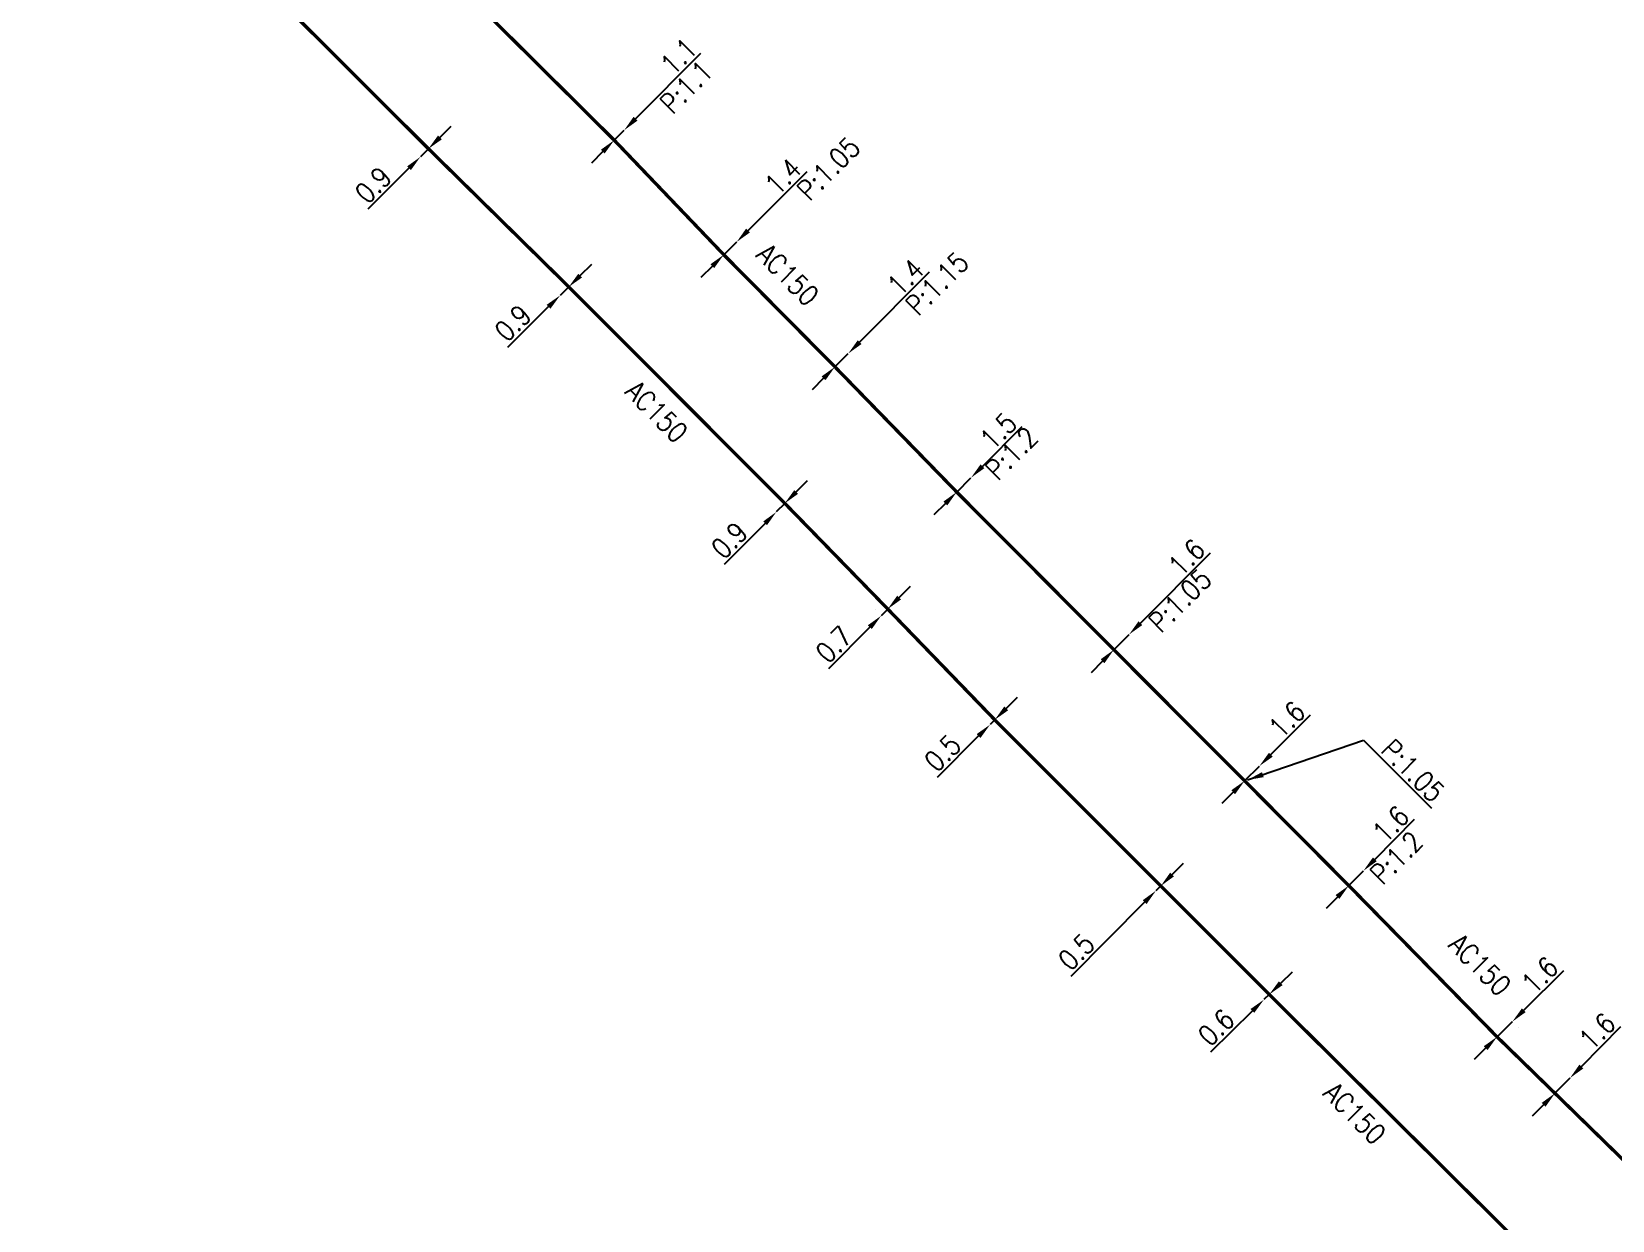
# Model space of a CAD drawing. Header units: millimetres. Extents: x 160996 to 162003, y 120996 to 122000.
# Drawn here: x 161517.5 to 161635.1, y 121117.6 to 121206 of the extents above; entities that cross this region are included whole.
import ezdxf

# ---------------------------------------------------------------- set-up
doc = ezdxf.new("R2010")
doc.units = ezdxf.units.MM
doc.header["$PDMODE"] = 34
doc.linetypes.add('L_25_AP', pattern=[2000, 1000, 1000])
doc.layers.get('Defpoints').update_dxf_attribs({"linetype": 'CONTINUOUS'})
doc.layers.add('L_150', color=1, linetype='CONTINUOUS')
doc.styles.get("Standard").update_dxf_attribs({"font": 'romans.shx', "width": 0.85})
doc.dimstyles.get("Standard").update_dxf_attribs({"dimtxt": 1.5, "dimasz": 1.2, "dimexe": 0.625, "dimexo": 0.625, "dimgap": 0.25, "dimtad": 1, "dimdec": 1, "dimzin": 0, "dimdsep": 46, "dimtxsty": 'Standard', "dimcen": -0.5, "dimadec": 0, "dimazin": 0, "dimtfac": 1, "dimtdec": 1, "dimtmove": 0, "dimatfit": 3, "dimfxl": 0, "dimtolj": 1, "dimtzin": 0, "dimarcsym": 0})

# ---------------------------------------------------------------- blocks, each defined once
blk = doc.blocks.new('*D1582')
at = {"layer": 'Defpoints', "color": 0, "linetype": 'Continuous', "transparency": 16777216}
for p in [(161631.97, 121128.22), (161631.97, 121128.22), (161630.85, 121127.08)]:
    blk.add_point(p, dxfattribs=at)
at = {"layer": 'L_150', "color": 0, "linetype": 'Continuous', "lineweight": -2, "transparency": 16777216}
for p, q in [((161632.82, 121129.07), (161635.76, 121132.05)), ((161630.4, 121127.52), (161630.4, 121127.52)), ((161630.85, 121127.08), (161631.97, 121128.22)), ((161630, 121126.23), (161629.16, 121125.38))]:
    blk.add_line(p, q, dxfattribs=at)
at = {"layer": 'L_150', "color": 0, "linetype": 'Continuous', "transparency": 16777216}
for points in [[(161632.67, 121129.22), (161632.96, 121128.93), (161631.97, 121128.22)], [(161629.86, 121126.37), (161630.15, 121126.09), (161630.85, 121127.08)]]:
    blk.add_solid(points, dxfattribs=at)
at = {"layer": 'L_150', "color": 0, "linetype": 'Continuous', "transparency": 16777216, "insert": (161634, 121131.69), "char_height": 1.5, "attachment_point": 5, "rotation": 45.3135}
blk.add_mtext('\\A1;1.6', dxfattribs=at)
blk = doc.blocks.new('*D1583')
at = {"layer": 'Defpoints', "color": 0, "linetype": 'Continuous', "transparency": 16777216}
for p in [(161627.68, 121132.41), (161627.68, 121132.41), (161626.54, 121131.28)]:
    blk.add_point(p, dxfattribs=at)
at = {"layer": 'L_150', "color": 0, "linetype": 'Continuous', "lineweight": -2, "transparency": 16777216}
for p, q in [((161628.53, 121133.26), (161631.5, 121136.21)), ((161626.54, 121131.28), (161627.68, 121132.41)), ((161628.12, 121131.97), (161628.12, 121131.97)), ((161625.69, 121130.43), (161624.84, 121129.59)), ((161626.98, 121130.84), (161626.98, 121130.84))]:
    blk.add_line(p, q, dxfattribs=at)
at = {"layer": 'L_150', "color": 0, "linetype": 'Continuous', "transparency": 16777216}
for points in [[(161628.39, 121133.4), (161628.67, 121133.12), (161627.68, 121132.41)], [(161625.55, 121130.58), (161625.83, 121130.29), (161626.54, 121131.28)]]:
    blk.add_solid(points, dxfattribs=at)
at = {"layer": 'L_150', "color": 0, "linetype": 'Continuous', "transparency": 16777216, "insert": (161629.73, 121135.87), "char_height": 1.5, "attachment_point": 5, "rotation": 44.8759}
blk.add_mtext('\\A1;1.6', dxfattribs=at)
blk = doc.blocks.new('*D1132')
at = {"layer": 'Defpoints', "color": 0, "linetype": 'Continuous', "transparency": 16777216}
for p in [(161616.6, 121143.63), (161616.6, 121143.63), (161615.51, 121142.53)]:
    blk.add_point(p, dxfattribs=at)
at = {"layer": 'L_150', "color": 0, "linetype": 'Continuous', "lineweight": -2, "transparency": 16777216}
for p, q in [((161617.45, 121144.48), (161620.4, 121147.46)), ((161615.51, 121142.53), (161616.6, 121143.63)), ((161614.67, 121141.68), (161613.82, 121140.83))]:
    blk.add_line(p, q, dxfattribs=at)
at = {"layer": 'L_150', "color": 0, "linetype": 'Continuous', "transparency": 16777216}
for points in [[(161617.31, 121144.63), (161617.59, 121144.34), (161616.6, 121143.63)], [(161614.52, 121141.82), (161614.81, 121141.54), (161615.51, 121142.53)]]:
    blk.add_solid(points, dxfattribs=at)
at = {"layer": 'L_150', "color": 0, "linetype": 'Continuous', "transparency": 16777216, "insert": (161618.64, 121147.1), "char_height": 1.5, "attachment_point": 5, "rotation": 45.1776}
blk.add_mtext('\\A1;1.6', dxfattribs=at)
blk = doc.blocks.new('*D1133')
at = {"layer": 'Defpoints', "color": 0, "linetype": 'Continuous', "transparency": 16777216}
for p in [(161608.86, 121151.42), (161608.86, 121151.42), (161607.76, 121150.32)]:
    blk.add_point(p, dxfattribs=at)
at = {"layer": 'L_150', "color": 0, "linetype": 'Continuous', "lineweight": -2, "transparency": 16777216}
for p, q in [((161609.71, 121152.27), (161612.67, 121155.23)), ((161607.76, 121150.32), (161608.86, 121151.42)), ((161606.91, 121149.47), (161606.06, 121148.63))]:
    blk.add_line(p, q, dxfattribs=at)
at = {"layer": 'L_150', "color": 0, "linetype": 'Continuous', "transparency": 16777216}
for points in [[(161609.57, 121152.41), (161609.85, 121152.12), (161608.86, 121151.42)], [(161606.77, 121149.62), (161607.05, 121149.33), (161607.76, 121150.32)]]:
    blk.add_solid(points, dxfattribs=at)
at = {"layer": 'L_150', "color": 0, "linetype": 'Continuous', "transparency": 16777216, "insert": (161610.91, 121154.88), "char_height": 1.5, "attachment_point": 5, "rotation": 44.969}
blk.add_mtext('\\A1;1.6', dxfattribs=at)
blk = doc.blocks.new('*D1134')
at = {"layer": 'Defpoints', "color": 0, "linetype": 'Continuous', "transparency": 16777216}
for p in [(161599.16, 121161.2), (161599.16, 121161.2), (161598.03, 121160.07)]:
    blk.add_point(p, dxfattribs=at)
at = {"layer": 'L_150', "color": 0, "linetype": 'Continuous', "lineweight": -2, "transparency": 16777216}
for p, q in [((161600.01, 121162.05), (161605.21, 121167.29)), ((161598.03, 121160.07), (161599.16, 121161.2)), ((161597.19, 121159.21), (161596.34, 121158.36))]:
    blk.add_line(p, q, dxfattribs=at)
at = {"layer": 'L_150', "color": 0, "linetype": 'Continuous', "transparency": 16777216}
for points in [[(161599.87, 121162.19), (161600.15, 121161.91), (161599.16, 121161.2)], [(161597.05, 121159.36), (161597.33, 121159.07), (161598.03, 121160.07)]]:
    blk.add_solid(points, dxfattribs=at)
at = {"layer": 'L_150', "color": 0, "linetype": 'Continuous', "transparency": 16777216, "insert": (161603.45, 121166.93), "char_height": 1.5, "attachment_point": 5, "rotation": 45.1887}
blk.add_mtext('\\A1;1.6', dxfattribs=at)
blk = doc.blocks.new('*D1135')
at = {"layer": 'Defpoints', "color": 0, "linetype": 'Continuous', "transparency": 16777216}
for p in [(161587.4, 121172.86), (161587.4, 121172.86), (161586.34, 121171.8)]:
    blk.add_point(p, dxfattribs=at)
at = {"layer": 'L_150', "color": 0, "linetype": 'Continuous', "lineweight": -2, "transparency": 16777216}
for p, q in [((161588.25, 121173.71), (161591.21, 121176.68)), ((161586.34, 121171.8), (161587.4, 121172.86)), ((161585.5, 121170.95), (161584.65, 121170.1))]:
    blk.add_line(p, q, dxfattribs=at)
at = {"layer": 'L_150', "color": 0, "linetype": 'Continuous', "transparency": 16777216}
for points in [[(161588.11, 121173.85), (161588.39, 121173.57), (161587.4, 121172.86)], [(161585.35, 121171.09), (161585.64, 121170.81), (161586.34, 121171.8)]]:
    blk.add_solid(points, dxfattribs=at)
at = {"layer": 'L_150', "color": 0, "linetype": 'Continuous', "transparency": 16777216, "insert": (161589.44, 121176.33), "char_height": 1.5, "attachment_point": 5, "rotation": 45.0921}
blk.add_mtext('\\A1;1.5', dxfattribs=at)
blk = doc.blocks.new('*D1136')
at = {"layer": 'Defpoints', "color": 0, "linetype": 'Continuous', "transparency": 16777216}
for p in [(161578.27, 121182.1), (161578.27, 121182.1), (161577.28, 121181.11)]:
    blk.add_point(p, dxfattribs=at)
at = {"layer": 'L_150', "color": 0, "linetype": 'Continuous', "lineweight": -2, "transparency": 16777216}
for p, q in [((161579.12, 121182.95), (161584.32, 121188.17)), ((161577.28, 121181.11), (161578.27, 121182.1)), ((161576.43, 121180.26), (161575.59, 121179.41))]:
    blk.add_line(p, q, dxfattribs=at)
at = {"layer": 'L_150', "color": 0, "linetype": 'Continuous', "transparency": 16777216}
for points in [[(161578.98, 121183.09), (161579.26, 121182.81), (161578.27, 121182.1)], [(161576.29, 121180.4), (161576.58, 121180.12), (161577.28, 121181.11)]]:
    blk.add_solid(points, dxfattribs=at)
at = {"layer": 'L_150', "color": 0, "linetype": 'Continuous', "transparency": 16777216, "insert": (161582.54, 121187.79), "char_height": 1.5, "attachment_point": 5, "rotation": 45.0587}
blk.add_mtext('\\A1;1.4', dxfattribs=at)
blk = doc.blocks.new('*D1137')
at = {"layer": 'Defpoints', "color": 0, "linetype": 'Continuous', "transparency": 16777216}
for p in [(161569.97, 121190.4), (161569.97, 121190.4), (161569.01, 121189.45)]:
    blk.add_point(p, dxfattribs=at)
at = {"layer": 'L_150', "color": 0, "linetype": 'Continuous', "lineweight": -2, "transparency": 16777216}
for p, q in [((161570.82, 121191.25), (161575.22, 121195.64)), ((161569.01, 121189.45), (161569.97, 121190.4)), ((161568.16, 121188.6), (161567.31, 121187.75))]:
    blk.add_line(p, q, dxfattribs=at)
at = {"layer": 'L_150', "color": 0, "linetype": 'Continuous', "transparency": 16777216}
for points in [[(161570.67, 121191.39), (161570.96, 121191.11), (161569.97, 121190.4)], [(161568.02, 121188.74), (161568.3, 121188.46), (161569.01, 121189.45)]]:
    blk.add_solid(points, dxfattribs=at)
at = {"layer": 'L_150', "color": 0, "linetype": 'Continuous', "transparency": 16777216, "insert": (161573.43, 121195.27), "char_height": 1.5, "attachment_point": 5, "rotation": 44.9526}
blk.add_mtext('\\A1;1.4', dxfattribs=at)
blk = doc.blocks.new('*D1138')
at = {"layer": 'Defpoints', "color": 0, "linetype": 'Continuous', "transparency": 16777216}
for p in [(161561.6, 121198.71), (161561.6, 121198.71), (161560.86, 121197.97)]:
    blk.add_point(p, dxfattribs=at)
at = {"layer": 'L_150', "color": 0, "linetype": 'Continuous', "lineweight": -2, "transparency": 16777216}
for p, q in [((161562.45, 121199.56), (161567.3, 121204.44)), ((161560.86, 121197.97), (161561.6, 121198.71)), ((161560.01, 121197.12), (161559.17, 121196.27))]:
    blk.add_line(p, q, dxfattribs=at)
at = {"layer": 'L_150', "color": 0, "linetype": 'Continuous', "transparency": 16777216}
for points in [[(161562.3, 121199.71), (161562.59, 121199.42), (161561.6, 121198.71)], [(161559.87, 121197.26), (161560.15, 121196.98), (161560.86, 121197.97)]]:
    blk.add_solid(points, dxfattribs=at)
at = {"layer": 'L_150', "color": 0, "linetype": 'Continuous', "transparency": 16777216, "insert": (161565.66, 121204.21), "char_height": 1.5, "attachment_point": 5, "rotation": 45.1203}
blk.add_mtext('\\A1;1.1', dxfattribs=at)
blk = doc.blocks.new('*D1156')
at = {"layer": 'Defpoints', "color": 0, "linetype": 'Continuous', "transparency": 16777216}
for p in [(161609.2, 121134.05), (161609.2, 121134.05), (161609.59, 121134.43)]:
    blk.add_point(p, dxfattribs=at)
at = {"layer": 'L_150', "color": 0, "linetype": 'Continuous', "lineweight": -2, "transparency": 16777216}
for p, q in [((161610.45, 121135.27), (161611.31, 121136.11)), ((161609.59, 121134.43), (161609.2, 121134.05)), ((161608.34, 121133.21), (161605.22, 121130.15))]:
    blk.add_line(p, q, dxfattribs=at)
at = {"layer": 'L_150', "color": 0, "linetype": 'Continuous', "transparency": 16777216}
for points in [[(161610.31, 121135.41), (161610.59, 121135.13), (161609.59, 121134.43)], [(161608.2, 121133.35), (161608.48, 121133.07), (161609.2, 121134.05)]]:
    blk.add_solid(points, dxfattribs=at)
at = {"layer": 'L_150', "color": 0, "linetype": 'Continuous', "transparency": 16777216, "insert": (161605.65, 121131.98), "char_height": 1.5, "attachment_point": 5, "rotation": 44.3434}
blk.add_mtext('\\A1;0.6', dxfattribs=at)
blk = doc.blocks.new('*D1157')
at = {"layer": 'Defpoints', "color": 0, "linetype": 'Continuous', "transparency": 16777216}
for p in [(161601.16, 121142.15), (161601.16, 121142.15), (161601.52, 121142.5)]:
    blk.add_point(p, dxfattribs=at)
at = {"layer": 'L_150', "color": 0, "linetype": 'Continuous', "lineweight": -2, "transparency": 16777216}
for p, q in [((161602.36, 121143.35), (161603.21, 121144.2)), ((161601.52, 121142.5), (161601.16, 121142.15)), ((161600.32, 121141.3), (161594.83, 121135.77))]:
    blk.add_line(p, q, dxfattribs=at)
at = {"layer": 'L_150', "color": 0, "linetype": 'Continuous', "transparency": 16777216}
for points in [[(161602.22, 121143.49), (161602.5, 121143.21), (161601.52, 121142.5)], [(161600.18, 121141.44), (161600.46, 121141.15), (161601.16, 121142.15)]]:
    blk.add_solid(points, dxfattribs=at)
at = {"layer": 'L_150', "color": 0, "linetype": 'Continuous', "transparency": 16777216, "insert": (161595.24, 121137.6), "char_height": 1.5, "attachment_point": 5, "rotation": 45.1758}
blk.add_mtext('\\A1;0.5', dxfattribs=at)
blk = doc.blocks.new('*D1158')
at = {"layer": 'Defpoints', "color": 0, "linetype": 'Continuous', "transparency": 16777216}
for p in [(161588.82, 121154.5), (161588.82, 121154.5), (161589.17, 121154.86)]:
    blk.add_point(p, dxfattribs=at)
at = {"layer": 'L_150', "color": 0, "linetype": 'Continuous', "lineweight": -2, "transparency": 16777216}
for p, q in [((161590.02, 121155.71), (161590.87, 121156.55)), ((161589.17, 121154.86), (161588.82, 121154.5)), ((161587.97, 121153.66), (161584.88, 121150.57))]:
    blk.add_line(p, q, dxfattribs=at)
at = {"layer": 'L_150', "color": 0, "linetype": 'Continuous', "transparency": 16777216}
for points in [[(161589.88, 121155.85), (161590.16, 121155.56), (161589.17, 121154.86)], [(161587.83, 121153.8), (161588.11, 121153.51), (161588.82, 121154.5)]]:
    blk.add_solid(points, dxfattribs=at)
at = {"layer": 'L_150', "color": 0, "linetype": 'Continuous', "transparency": 16777216, "insert": (161585.29, 121152.39), "char_height": 1.5, "attachment_point": 5, "rotation": 44.9898}
blk.add_mtext('\\A1;0.5', dxfattribs=at)
blk = doc.blocks.new('*D1159')
at = {"layer": 'Defpoints', "color": 0, "linetype": 'Continuous', "transparency": 16777216}
for p in [(161581.21, 121163.1), (161580.72, 121162.6), (161580.72, 121162.6)]:
    blk.add_point(p, dxfattribs=at)
at = {"layer": 'L_150', "color": 0, "linetype": 'Continuous', "lineweight": -2, "transparency": 16777216}
for p, q in [((161582.06, 121163.95), (161582.9, 121164.8)), ((161580.28, 121163.04), (161580.28, 121163.04)), ((161581.21, 121163.1), (161580.72, 121162.6)), ((161580.77, 121163.54), (161580.77, 121163.54)), ((161579.87, 121161.75), (161576.8, 121158.64))]:
    blk.add_line(p, q, dxfattribs=at)
at = {"layer": 'L_150', "color": 0, "linetype": 'Continuous', "transparency": 16777216}
for points in [[(161581.91, 121164.09), (161582.2, 121163.81), (161581.21, 121163.1)], [(161579.73, 121161.89), (161580.02, 121161.61), (161580.72, 121162.6)]]:
    blk.add_solid(points, dxfattribs=at)
at = {"layer": 'L_150', "color": 0, "linetype": 'Continuous', "transparency": 16777216, "insert": (161577.2, 121160.47), "char_height": 1.5, "attachment_point": 5, "rotation": 45.2899}
blk.add_mtext('\\A1;0.7', dxfattribs=at)
blk = doc.blocks.new('*D1160')
at = {"layer": 'Defpoints', "color": 0, "linetype": 'Continuous', "transparency": 16777216}
for p in [(161573.55, 121170.96), (161572.92, 121170.32), (161572.92, 121170.32)]:
    blk.add_point(p, dxfattribs=at)
at = {"layer": 'L_150', "color": 0, "linetype": 'Continuous', "lineweight": -2, "transparency": 16777216}
for p, q in [((161574.4, 121171.81), (161575.24, 121172.67)), ((161573.55, 121170.96), (161572.92, 121170.32)), ((161572.08, 121169.47), (161569.05, 121166.4))]:
    blk.add_line(p, q, dxfattribs=at)
at = {"layer": 'L_150', "color": 0, "linetype": 'Continuous', "transparency": 16777216}
for points in [[(161574.26, 121171.95), (161574.54, 121171.67), (161573.55, 121170.96)], [(161571.94, 121169.61), (161572.22, 121169.33), (161572.92, 121170.32)]]:
    blk.add_solid(points, dxfattribs=at)
at = {"layer": 'L_150', "color": 0, "linetype": 'Continuous', "transparency": 16777216, "insert": (161569.43, 121168.21), "char_height": 1.5, "attachment_point": 5, "rotation": 45.3249}
blk.add_mtext('\\A1;0.9', dxfattribs=at)
blk = doc.blocks.new('*D1161')
at = {"layer": 'Defpoints', "color": 0, "linetype": 'Continuous', "transparency": 16777216}
for p in [(161556.84, 121186.43), (161556.84, 121186.43), (161557.48, 121187.06)]:
    blk.add_point(p, dxfattribs=at)
at = {"layer": 'L_150', "color": 0, "linetype": 'Continuous', "lineweight": -2, "transparency": 16777216}
for p, q in [((161558.33, 121187.9), (161559.19, 121188.74)), ((161557.48, 121187.06), (161556.84, 121186.43)), ((161555.98, 121185.59), (161552.91, 121182.56))]:
    blk.add_line(p, q, dxfattribs=at)
at = {"layer": 'L_150', "color": 0, "linetype": 'Continuous', "transparency": 16777216}
for points in [[(161558.19, 121188.04), (161558.47, 121187.76), (161557.48, 121187.06)], [(161555.84, 121185.73), (161556.12, 121185.44), (161556.84, 121186.43)]]:
    blk.add_solid(points, dxfattribs=at)
at = {"layer": 'L_150', "color": 0, "linetype": 'Continuous', "transparency": 16777216, "insert": (161553.32, 121184.37), "char_height": 1.5, "attachment_point": 5, "rotation": 44.5679}
blk.add_mtext('\\A1;0.9', dxfattribs=at)
blk = doc.blocks.new('*D1162')
at = {"layer": 'Defpoints', "color": 0, "linetype": 'Continuous', "transparency": 16777216}
for p in [(161547.04, 121197.33), (161546.44, 121196.73), (161546.44, 121196.73)]:
    blk.add_point(p, dxfattribs=at)
at = {"layer": 'L_150', "color": 0, "linetype": 'Continuous', "lineweight": -2, "transparency": 16777216}
for p, q in [((161547.89, 121198.18), (161548.74, 121199.02)), ((161547.04, 121197.33), (161546.44, 121196.73)), ((161545.59, 121195.88), (161542.53, 121192.84))]:
    blk.add_line(p, q, dxfattribs=at)
at = {"layer": 'L_150', "color": 0, "linetype": 'Continuous', "transparency": 16777216}
for points in [[(161547.75, 121198.32), (161548.03, 121198.03), (161547.04, 121197.33)], [(161545.45, 121196.02), (161545.73, 121195.74), (161546.44, 121196.73)]]:
    blk.add_solid(points, dxfattribs=at)
at = {"layer": 'L_150', "color": 0, "linetype": 'Continuous', "transparency": 16777216, "insert": (161542.93, 121194.64), "char_height": 1.5, "attachment_point": 5, "rotation": 44.9067}
blk.add_mtext('\\A1;0.9', dxfattribs=at)

msp = doc.modelspace()

# ---------------------------------------------------------------- linework, layer by layer
at = {"layer": 'L_150', "linetype": 'L_25_AP', "const_width": 0.25, "flags": 128}
for points in [[(161758.04, 121000), (161755.48, 121002.66), (161749.18, 121009.11), (161743.55, 121014.84), (161737.92, 121020.56), (161730.63, 121027.77), (161723.62, 121034.91), (161717.05, 121041.41), (161701.25, 121057.15), (161689.22, 121069.39), (161689.22, 121069.39), (161678.1, 121080.38), (161666.4, 121091.91), (161650.32, 121107.96), (161639.2, 121118.93), (161630.85, 121127.08), (161626.54, 121131.28), (161615.51, 121142.53), (161615.51, 121142.53), (161607.76, 121150.32), (161598.03, 121160.07), (161586.34, 121171.8), (161577.28, 121181.11), (161569.01, 121189.45), (161560.86, 121197.97), (161549.08, 121209.66), (161541.2, 121217.46), (161532.13, 121226.47), (161521.85, 121236.65), (161514.57, 121243.98), (161502.87, 121256.17), (161499.41, 121259.54), (161499.41, 121259.54), (161491.17, 121267.54), (161490.83, 121267.88), (161489.89, 121271.42), (161489.15, 121274.23), (161487, 121282.42), (161485.38, 121287.3), (161485.32, 121288.07), (161483.47, 121293.81), (161480.32, 121303.37), (161478.64, 121308.36), (161478.13, 121309.87), (161469.61, 121335.12), (161467.59, 121340.8), (161465.01, 121348.09), (161465.01, 121348.09), (161465.01, 121348.09), (161464.15, 121348.46), (161464.04, 121348.8), (161463.01, 121351.88), (161463.79, 121353.19), (161452.53, 121388.09), (161452.08, 121389.27), (161452.08, 121389.27)], [(161483.88, 121261.37), (161484.85, 121260.39), (161485.43, 121259.79), (161484.94, 121259.3), (161490.22, 121254.2), (161492.51, 121251.92), (161497.4, 121247.07), (161526.39, 121218.24), (161533.57, 121210.76), (161547.04, 121197.33), (161557.48, 121187.06), (161573.55, 121170.96), (161581.21, 121163.1), (161589.17, 121154.86), (161601.52, 121142.5), (161609.59, 121134.43), (161609.59, 121134.43), (161630.92, 121113.24), (161630.92, 121113.24), (161660.58, 121083.9), (161668.77, 121076.17), (161671.66, 121072.85), (161676.18, 121068.26), (161683.22, 121061.21), (161699.63, 121044.54), (161708.22, 121035.8), (161713.95, 121030.04), (161722.77, 121021.18), (161730.04, 121013.65), (161736.57, 121007.17), (161741.74, 121001.96), (161743.69, 121000)]]:
    msp.add_lwpolyline(points, dxfattribs=at)

# ---------------------------------------------------------------- texts
at = {"layer": 'L_150', "linetype": 'Continuous', "width": 0.85}
for s, rotation, p in [('P:1.1', 45.0862, (161565.19, 121199.82)), ('P:1.05', 45.0862, (161575.39, 121193.37)), ('AC150', 314.9375, (161571.34, 121189.34)), ('P:1.15', 45.0862, (161583.46, 121184.82)), ('AC150', 314.9375, (161561.58, 121179.16)), ('P:1.2', 45.0862, (161589.39, 121172.59)), ('P:1.05', 45.0862, (161601.53, 121161.25)), ('P:1.2', 45.0862, (161618.02, 121142.51)), ('AC150', 314.9375, (161622.83, 121138.02)), ('AC150', 314.9375, (161613.52, 121126.97))]:
    msp.add_text(s, height=1.5, rotation=rotation, dxfattribs=at).set_placement(p)
at = {"layer": 'L_150', "linetype": 'Continuous', "insert": (161617.8, 121152.5), "char_height": 1.5, "attachment_point": 7, "rotation": 315.0271}
msp.add_mtext('P:1.05', dxfattribs=at)

# ---------------------------------------------------------------- dimensions: what is measured, and where the dimension line sits
at = {"layer": 'L_150', "linetype": 'Continuous'}
for base, p1, p2, angle, picture, middle in [((161561.6, 121198.71), (161560.86, 121197.97), (161561.6, 121198.71), 225.1203, '*D1138', (161566.37, 121203.51)), ((161546.4375, 121196.7282), (161547.0395, 121197.3283), (161546.4375, 121196.7282), 44.9067, '*D1162', (161543.6361, 121193.9359)), ((161569.97, 121190.4), (161569.01, 121189.45), (161569.97, 121190.4), 224.9526, '*D1137', (161574.14, 121194.57)), ((161556.84, 121186.43), (161557.48, 121187.06), (161556.84, 121186.43), 44.5679, '*D1161', (161554.02, 121183.65)), ((161578.27, 121182.1), (161577.28, 121181.11), (161578.27, 121182.1), 225.0587, '*D1136', (161583.25, 121187.09)), ((161587.4, 121172.86), (161586.34, 121171.8), (161587.4, 121172.86), 225.0921, '*D1135', (161590.15, 121175.62)), ((161572.92, 121170.32), (161573.55, 121170.96), (161572.92, 121170.32), 45.3249, '*D1160', (161570.14, 121167.51)), ((161599.16, 121161.2), (161598.03, 121160.07), (161599.16, 121161.2), 225.1887, '*D1134', (161604.15, 121166.23)), ((161580.72, 121162.6), (161581.21, 121163.1), (161580.72, 121162.6), 45.2899, '*D1159', (161577.92, 121159.77)), ((161588.82, 121154.5), (161589.17, 121154.86), (161588.82, 121154.5), 44.9898, '*D1158', (161586, 121151.69)), ((161608.8589, 121151.4172), (161607.7623, 121150.3217), (161608.8589, 121151.4172), 224.969, '*D1133', (161611.6143, 121154.1696)), ((161616.6049, 121143.6331), (161615.512287, 121142.533692), (161616.6049, 121143.6331), 225.177606, '*D1132', (161619.350279, 121146.395552)), ((161601.16, 121142.15), (161601.52, 121142.5), (161601.16, 121142.15), 45.1758, '*D1157', (161595.95, 121136.9)), ((161627.68, 121132.41), (161626.54, 121131.28), (161627.68, 121132.41), 224.8759, '*D1583', (161630.44, 121135.16)), ((161609.2, 121134.05), (161609.59, 121134.43), (161609.2, 121134.05), 44.3434, '*D1156', (161606.35, 121131.26)), ((161631.97, 121128.22), (161630.85, 121127.08), (161631.97, 121128.22), 225.3135, '*D1582', (161634.71, 121130.99))]:
    dim = msp.add_linear_dim(base=base, p1=p1, p2=p2, angle=angle, dimstyle='Standard', dxfattribs=at)
    dim.commit()
    dim.dimension.update_dxf_attribs({"geometry": picture, "text_midpoint": middle, "dimtype": 160})

# ---------------------------------------------------------------- leaders
at = {"layer": 'L_150', "linetype": 'Continuous', "annotation_type": 0, "has_hookline": 1, "hookline_direction": 0, "text_width": 5.71, "horizontal_direction": (0.707441, -0.706772, 0)}
msp.add_leader([(161607.98, 121150.39), (161616.6, 121153.35), (161617.45, 121152.5)], dimstyle='Standard', dxfattribs=at)

doc.saveas('drawing.dxf')
